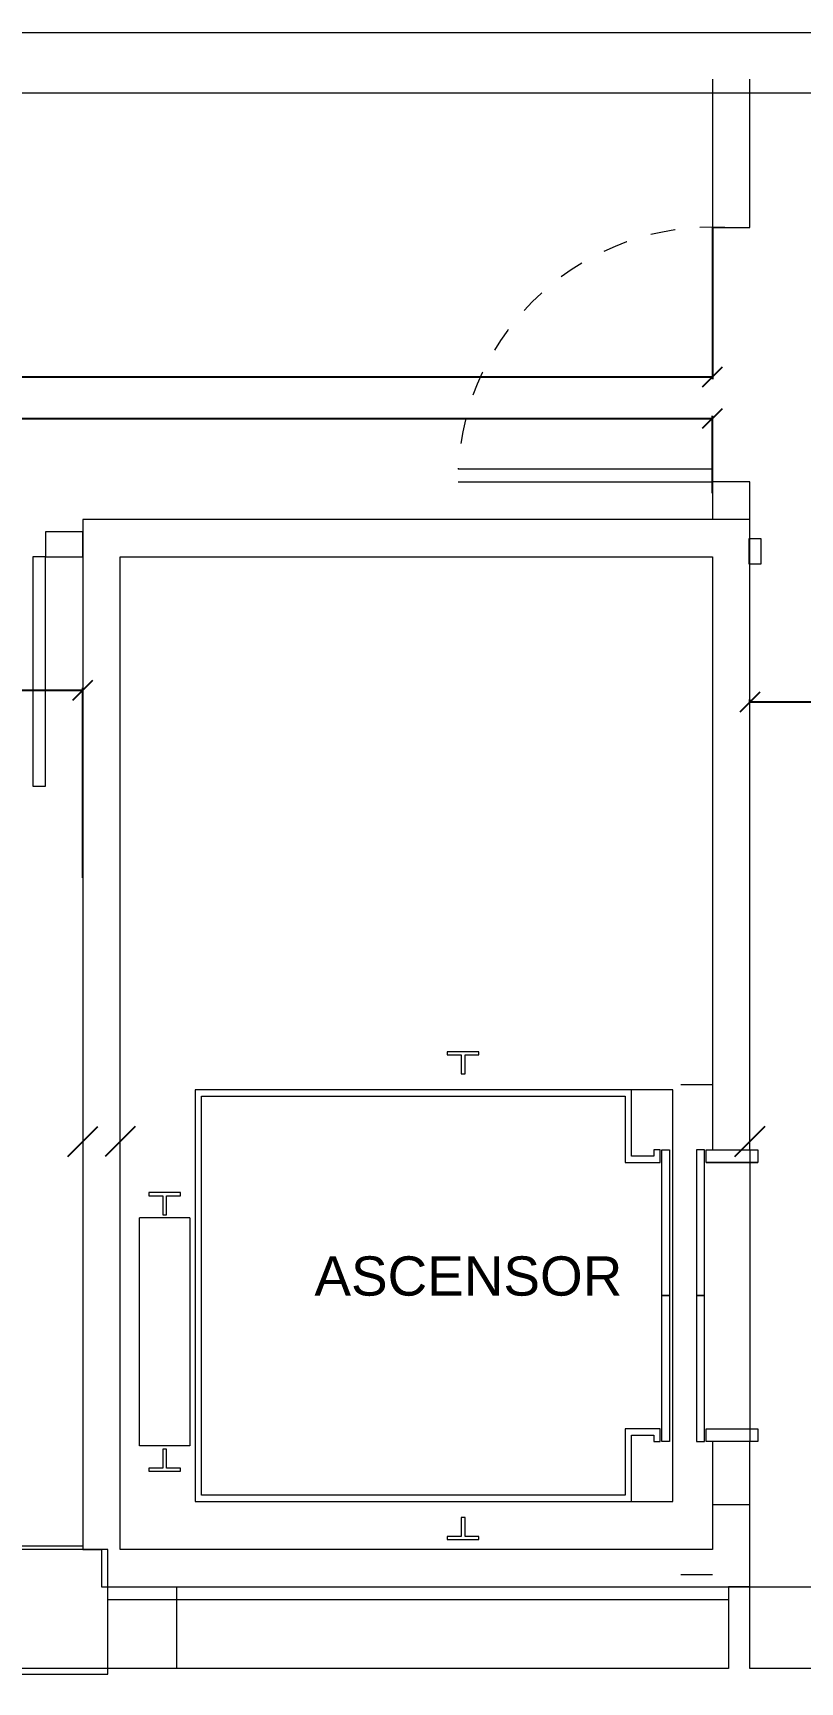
# Model space of a CAD drawing. Header units: millimetres. Extents: x 38 to 139, y 58 to 123.
# Drawn here: x 83.16 to 86.24, y 77.86 to 84.47 of the extents above; entities that cross this region are included whole.
import ezdxf

# ---------------------------------------------------------------- set-up
doc = ezdxf.new("R2010")
doc.units = ezdxf.units.MM
doc.linetypes.add('Dash 1_16_', pattern=[0.003174, 0.001587, -0.001587])
for name, color, linetype, lineweight in [('000', 7, 'Continuous', 9), ('A-AREALIM', 7, 'Continuous', 9), ('A-DOORSYM', 7, 'Continuous', 9), ('A-FLOROTM', 7, 'Continuous', 9), ('A-WALL', 7, 'Continuous', 9), ('A-WALLCWM', 7, 'Continuous', 9), ('DIMENSION', 1, 'Continuous', 25), ('G-PLANOTM', 7, 'Continuous', 9), ('S-COLSPRM', 7, 'Continuous', 9)]:
    doc.layers.add(name, color=color, linetype=linetype, lineweight=lineweight)
doc.layers.add('estructura', color=7, linetype='Continuous')
doc.styles.add('ARIALNARROW', font='ARIALN.TTF')
doc.styles.add('MtXpl_Arial_Unicode_', font='ARIALUNI.ttf')
doc.dimstyles.new('C', dxfattribs={"dimscale": 1.5, "dimtxt": 0.15, "dimasz": 0.08, "dimexe": 0.01, "dimexo": 0, "dimgap": 0.025, "dimtad": 1, "dimzin": 0, "dimdsep": 46, "dimtxsty": 'ARIALNARROW', "dimblk": 'OBLIQUE', "dimcen": 0, "dimclrd": 256, "dimclre": 256, "dimclrt": 256, "dimadec": 0, "dimazin": 0, "dimtfac": 1.666667, "dimtofl": 0, "dimtmove": 0, "dimatfit": 0, "dimldrblk": 'OBLIQUE', "dimfxl": 0.1, "dimtolj": 1, "dimtzin": 0, "dimarcsym": 0})

# ---------------------------------------------------------------- blocks, each defined once
blk = doc.blocks.new('_Oblique')
at = {"layer": 'estructura', "color": 0, "lineweight": -2}
blk.add_line((-0.5, -0.5), (0.5, 0.5), dxfattribs=at)
blk = doc.blocks.new('*D70')
at = {"layer": 'Defpoints', "color": 0}
for p in [(86.038382, 81.791007), (86.038382, 81.791007), (97.828247, 77.831209)]:
    blk.add_point(p, dxfattribs=at)
at = {"layer": 'DIMENSION', "lineweight": -2}
for p, q in [((86.038382, 81.791007), (86.038382, 81.801007)), ((97.828247, 81.791007), (86.038382, 81.791007)), ((97.828247, 77.831209), (97.828247, 81.801007))]:
    blk.add_line(p, q, dxfattribs=at)
at = {"layer": 'DIMENSION', "lineweight": -2, "xscale": 0.08, "yscale": 0.08, "zscale": 0.08, "rotation": 180}
blk.add_blockref('_Oblique', (86.038382, 81.791007), dxfattribs=at)
at = {"layer": 'DIMENSION', "lineweight": -2, "xscale": 0.08, "yscale": 0.08, "zscale": 0.08}
blk.add_blockref('_Oblique', (97.828247, 81.791007), dxfattribs=at)
at = {"layer": 'DIMENSION', "insert": (91.933314, 81.892583), "char_height": 0.15, "attachment_point": 5, "style": 'ARIALNARROW'}
blk.add_mtext('\\A1;11.79', dxfattribs=at)
blk = doc.blocks.new('*D84')
at = {"layer": 'Defpoints', "color": 0}
for p in [(49.513287, 83.973709), (85.888382, 83.695606), (85.888382, 83.095606)]:
    blk.add_point(p, dxfattribs=at)
at = {"layer": 'DIMENSION', "lineweight": -2}
for p, q in [((49.513287, 83.973709), (49.513287, 83.085606)), ((85.888382, 83.695606), (85.888382, 83.085606)), ((49.513287, 83.095606), (85.888382, 83.095606))]:
    blk.add_line(p, q, dxfattribs=at)
at = {"layer": 'DIMENSION', "lineweight": -2, "xscale": 0.08, "yscale": 0.08, "zscale": 0.08, "rotation": 180}
blk.add_blockref('_Oblique', (49.513287, 83.095606), dxfattribs=at)
at = {"layer": 'DIMENSION', "lineweight": -2, "xscale": 0.08, "yscale": 0.08, "zscale": 0.08}
blk.add_blockref('_Oblique', (85.888382, 83.095606), dxfattribs=at)
at = {"layer": 'DIMENSION', "insert": (67.700834, 83.197182), "char_height": 0.15, "attachment_point": 5, "style": 'ARIALNARROW'}
blk.add_mtext('\\A1;36.38', dxfattribs=at)
blk = doc.blocks.new('*D97')
at = {"layer": 'Defpoints', "color": 0}
for p in [(85.888382, 82.92871), (85.888382, 82.62871), (67.398382, 82.47371)]:
    blk.add_point(p, dxfattribs=at)
at = {"layer": 'DIMENSION', "lineweight": -2}
for p, q in [((67.398382, 82.47371), (67.398382, 82.93871)), ((67.398382, 82.92871), (85.888382, 82.92871)), ((85.888382, 82.62871), (85.888382, 82.93871))]:
    blk.add_line(p, q, dxfattribs=at)
at = {"layer": 'DIMENSION', "lineweight": -2, "xscale": 0.08, "yscale": 0.08, "zscale": 0.08, "rotation": 180}
blk.add_blockref('_Oblique', (67.398382, 82.92871), dxfattribs=at)
at = {"layer": 'DIMENSION', "lineweight": -2, "xscale": 0.08, "yscale": 0.08, "zscale": 0.08}
blk.add_blockref('_Oblique', (85.888382, 82.92871), dxfattribs=at)
at = {"layer": 'DIMENSION', "insert": (76.643382, 83.030286), "char_height": 0.15, "attachment_point": 5, "style": 'ARIALNARROW'}
blk.add_mtext('\\A1;18.49', dxfattribs=at)
blk = doc.blocks.new('*D100')
at = {"layer": 'Defpoints', "color": 0}
for p in [(77.525882, 81.838709), (83.363387, 81.838709), (83.363387, 81.086479)]:
    blk.add_point(p, dxfattribs=at)
at = {"layer": 'DIMENSION', "lineweight": -2}
for p, q in [((83.363387, 81.086479), (83.363387, 81.848709)), ((77.525882, 81.838709), (77.525882, 81.828709)), ((77.525882, 81.838709), (83.363387, 81.838709))]:
    blk.add_line(p, q, dxfattribs=at)
at = {"layer": 'DIMENSION', "lineweight": -2, "xscale": 0.08, "yscale": 0.08, "zscale": 0.08, "rotation": 180}
blk.add_blockref('_Oblique', (77.525882, 81.838709), dxfattribs=at)
at = {"layer": 'DIMENSION', "lineweight": -2, "xscale": 0.08, "yscale": 0.08, "zscale": 0.08}
blk.add_blockref('_Oblique', (83.363387, 81.838709), dxfattribs=at)
at = {"layer": 'DIMENSION', "insert": (80.444634, 81.940285), "char_height": 0.15, "attachment_point": 5, "style": 'ARIALNARROW'}
blk.add_mtext('\\A1;5.84', dxfattribs=at)

msp = doc.modelspace()

# ---------------------------------------------------------------- linework, layer by layer
at = {"layer": 'A-AREALIM', "color": 252}
for p, q in [((83.738387, 78.243709), (83.738387, 77.916209)), ((86.038387, 78.243709), (92.963387, 78.243709))]:
    msp.add_line(p, q, dxfattribs=at)
at = {"layer": 'A-DOORSYM', "color": 252}
for p, q in [((85.888382, 82.724381), (84.868382, 82.724381)), ((85.888382, 82.674381), (85.888382, 82.724381)), ((84.868382, 82.674381), (85.888382, 82.674381)), ((83.163387, 82.37371), (83.163387, 81.45371)), ((83.213387, 82.37371), (83.163387, 82.37371)), ((83.213387, 81.45371), (83.213387, 82.37371)), ((83.163387, 81.45371), (83.213387, 81.45371))]:
    msp.add_line(p, q, dxfattribs=at)
at = {"layer": 'A-DOORSYM', "color": 252, "linetype": 'Dash 1_16_'}
msp.add_arc((85.888382, 82.674381), 1.021225, 87.19363, 177.19363, dxfattribs=at)
at = {"layer": 'A-FLOROTM', "color": 252}
for p, q in [((86.038382, 79.995709), (86.038382, 78.827309)), ((82.413387, 78.408709), (83.363387, 78.408709)), ((83.463387, 78.193709), (85.953387, 78.193709))]:
    msp.add_line(p, q, dxfattribs=at)
at = {"layer": 'A-WALL', "color": 252, "lineweight": 18}
for p, q in [((94.213382, 84.473709), (82.763382, 84.473709)), ((82.763382, 84.233709), (94.213382, 84.233709)), ((85.888382, 84.288709), (85.888382, 83.694381)), ((86.038382, 83.694381), (86.038382, 84.288709)), ((85.888382, 83.694381), (86.038382, 83.694381)), ((85.888382, 82.674381), (85.888382, 82.52371)), ((86.038382, 82.674381), (85.888382, 82.674381)), ((86.038382, 82.52371), (86.038382, 82.674381)), ((85.888382, 82.52371), (83.363387, 82.52371)), ((83.363387, 82.52371), (83.363387, 82.37371)), ((86.038382, 82.52371), (85.888382, 82.52371)), ((86.038382, 82.52371), (85.888382, 82.52371)), ((86.038382, 79.995709), (86.038382, 82.52371)), ((86.038382, 79.995709), (86.038382, 82.52371)), ((83.363387, 82.47371), (83.213387, 82.47371)), ((83.213387, 82.47371), (83.213387, 82.37371)), ((83.363387, 82.37371), (83.363387, 82.47371)), ((83.213387, 82.37371), (83.363387, 82.37371)), ((83.363387, 82.37371), (83.363387, 78.393709)), ((83.513387, 78.393709), (83.513387, 82.37371)), ((83.513387, 82.37371), (85.888382, 82.37371)), ((85.888382, 82.37371), (85.888382, 79.995709)), ((85.888382, 82.37371), (85.888382, 79.995709)), ((85.888382, 79.995709), (86.038382, 79.995709)), ((85.888382, 79.995709), (86.038382, 79.995709)), ((85.888382, 78.827309), (85.888382, 78.57371)), ((86.038382, 78.827309), (85.888382, 78.827309)), ((85.888382, 78.827309), (85.888382, 78.393709)), ((86.038382, 78.827309), (85.888382, 78.827309)), ((86.038382, 78.57371), (86.038382, 78.827309)), ((86.038382, 78.393709), (86.038382, 78.827309)), ((85.888382, 78.57371), (86.038382, 78.57371)), ((83.363387, 78.393709), (83.438387, 78.393709)), ((83.438387, 78.393709), (83.438387, 78.243709)), ((85.888382, 78.393709), (83.513387, 78.393709)), ((86.038382, 78.243709), (86.038382, 78.393709)), ((83.438387, 78.243709), (86.038382, 78.243709)), ((85.953387, 78.243709), (85.953387, 77.916209)), ((86.038387, 78.243709), (85.953387, 78.243709)), ((86.038387, 77.916209), (86.038387, 78.243709)), ((85.953387, 77.916209), (53.463387, 77.916209)), ((86.535882, 77.916209), (86.038387, 77.916209))]:
    msp.add_line(p, q, dxfattribs=at)
at = {"layer": 'A-WALLCWM', "color": 252, "lineweight": 18}
for p, q in [((86.084248, 82.445824), (86.034248, 82.445824)), ((86.034248, 82.445824), (86.034248, 82.345824)), ((86.084248, 82.345824), (86.084248, 82.445824)), ((86.034248, 82.345824), (86.084248, 82.345824))]:
    msp.add_line(p, q, dxfattribs=at)
at = {"layer": 'estructura', "color": 252, "lineweight": -2}
for p, q in [((83.303387, 79.969461), (83.423387, 80.089461)), ((83.303387, 79.969461), (83.423387, 80.089461)), ((83.573387, 80.089461), (83.453387, 79.969461)), ((83.573387, 80.089461), (83.453387, 79.969461)), ((85.978382, 79.969461), (86.098382, 80.089461)), ((86.098382, 80.089461), (85.978382, 79.969461))]:
    msp.add_line(p, q, dxfattribs=at)
at = {"layer": 'G-PLANOTM', "color": 252}
for p, q in [((84.951882, 80.389309), (84.824882, 80.389309)), ((84.824882, 80.389309), (84.824882, 80.376609)), ((84.824882, 80.376609), (84.880444, 80.376609)), ((84.880444, 80.376609), (84.880444, 80.300409)), ((84.896319, 80.376609), (84.951882, 80.376609)), ((84.896319, 80.300409), (84.896319, 80.376609)), ((84.951882, 80.376609), (84.951882, 80.389309)), ((84.880444, 80.300409), (84.896319, 80.300409)), ((83.813732, 80.236909), (83.813732, 78.586109)), ((85.729632, 80.236909), (83.813732, 80.236909)), ((83.839132, 78.611509), (83.839132, 80.211509)), ((83.839132, 80.211509), (85.539132, 80.211509)), ((85.539132, 80.211509), (85.539132, 79.944909)), ((85.564532, 79.970309), (85.564532, 80.236909)), ((85.729632, 78.586109), (85.729632, 80.236909)), ((85.761382, 80.25851), (85.888382, 80.25851)), ((85.539132, 79.944909), (85.678832, 79.944909)), ((85.653432, 79.970309), (85.564532, 79.970309)), ((85.653432, 79.995709), (85.653432, 79.970309)), ((85.678832, 79.995709), (85.653432, 79.995709)), ((85.678832, 79.944909), (85.678832, 79.995709)), ((85.685182, 79.995709), (85.716932, 79.995709)), ((85.685182, 79.411509), (85.685182, 79.995709)), ((85.716932, 79.995709), (85.716932, 79.411509)), ((85.824882, 79.995709), (85.824882, 79.411509)), ((85.856632, 79.995709), (85.824882, 79.995709)), ((85.856632, 79.411509), (85.856632, 79.995709)), ((85.862982, 79.995709), (86.069887, 79.995709)), ((85.862982, 79.944909), (85.862982, 79.995709)), ((86.069887, 79.944909), (85.862982, 79.944909)), ((85.862982, 79.944909), (86.069887, 79.944909)), ((86.069887, 79.995709), (86.069887, 79.944909)), ((83.755082, 79.824909), (83.628082, 79.824909)), ((83.628082, 79.824909), (83.628082, 79.812209)), ((83.628082, 79.812209), (83.683644, 79.812209)), ((83.683644, 79.812209), (83.683644, 79.736009)), ((83.699519, 79.812209), (83.755082, 79.812209)), ((83.699519, 79.736009), (83.699519, 79.812209)), ((83.755082, 79.812209), (83.755082, 79.824909)), ((83.683644, 79.736009), (83.699519, 79.736009)), ((83.793182, 79.723309), (83.589982, 79.723309)), ((83.589982, 78.808909), (83.589982, 79.723309)), ((83.793182, 79.723309), (83.793182, 78.808909)), ((85.716932, 79.411509), (85.685182, 79.411509)), ((85.685182, 79.411509), (85.716932, 79.411509)), ((85.685182, 78.827309), (85.685182, 79.411509)), ((85.716932, 79.411509), (85.716932, 78.827309)), ((85.824882, 79.411509), (85.856632, 79.411509)), ((85.824882, 79.411509), (85.824882, 78.827309)), ((85.856632, 79.411509), (85.824882, 79.411509)), ((85.856632, 78.827309), (85.856632, 79.411509)), ((85.539132, 78.878109), (85.539132, 78.611509)), ((85.678832, 78.878109), (85.539132, 78.878109)), ((85.678832, 78.827309), (85.678832, 78.878109)), ((85.862982, 78.878109), (86.069887, 78.878109)), ((85.862982, 78.827309), (85.862982, 78.878109)), ((86.069887, 78.878109), (86.069887, 78.827309)), ((83.793182, 78.808909), (83.589982, 78.808909)), ((85.564532, 78.586109), (85.564532, 78.852709)), ((85.564532, 78.852709), (85.653432, 78.852709)), ((85.653432, 78.852709), (85.653432, 78.827309)), ((85.653432, 78.827309), (85.678832, 78.827309)), ((85.716932, 78.827309), (85.685182, 78.827309)), ((85.824882, 78.827309), (85.856632, 78.827309)), ((86.069887, 78.827309), (85.862982, 78.827309)), ((83.699519, 78.796209), (83.683644, 78.796209)), ((83.683644, 78.796209), (83.683644, 78.720009)), ((83.699519, 78.720009), (83.699519, 78.796209)), ((83.683644, 78.720009), (83.628082, 78.720009)), ((83.628082, 78.720009), (83.628082, 78.707309)), ((83.628082, 78.707309), (83.755082, 78.707309)), ((83.755082, 78.720009), (83.699519, 78.720009)), ((83.755082, 78.707309), (83.755082, 78.720009)), ((85.539132, 78.611509), (83.839132, 78.611509)), ((83.813732, 78.586109), (85.729632, 78.586109)), ((84.896319, 78.522609), (84.880444, 78.522609)), ((84.880444, 78.522609), (84.880444, 78.446409)), ((84.896319, 78.446409), (84.896319, 78.522609)), ((84.880444, 78.446409), (84.824882, 78.446409)), ((84.824882, 78.446409), (84.824882, 78.433709)), ((84.824882, 78.433709), (84.951882, 78.433709)), ((84.951882, 78.446409), (84.896319, 78.446409)), ((84.951882, 78.433709), (84.951882, 78.446409)), ((85.761382, 78.293909), (85.888382, 78.293909))]:
    msp.add_line(p, q, dxfattribs=at)
at = {"layer": 'S-COLSPRM', "color": 252}
for p, q in [((83.463387, 78.393709), (82.963387, 78.393709)), ((83.463387, 77.893709), (83.463387, 78.393709)), ((82.963387, 77.893709), (83.463387, 77.893709))]:
    msp.add_line(p, q, dxfattribs=at)

# ---------------------------------------------------------------- texts
at = {"layer": '000', "style": 'MtXpl_Arial_Unicode_'}
msp.add_text('ASCENSOR', height=0.1575, dxfattribs=at).set_placement((84.29221, 79.411509))

# ---------------------------------------------------------------- dimensions: what is measured, and where the dimension line sits
at = {"layer": 'DIMENSION'}
for base, p1, p2, picture, middle in [((85.888382, 83.095606), (49.513287, 83.973709), (85.888382, 83.695606), '*D84', (67.700834, 83.197182)), ((85.888382, 82.92871), (67.398382, 82.47371), (85.888382, 82.62871), '*D97', (76.643382, 83.030286)), ((86.038382, 81.791007), (97.828247, 77.831209), (86.038382, 81.791007), '*D70', (91.933314, 81.892583))]:
    dim = msp.add_linear_dim(base=base, p1=p1, p2=p2, dimstyle='C', override={"dimscale": 1, "dimlfac": 1, "dimtxsty": 'ARIALNARROW', "dimtolj": 1}, dxfattribs=at)
    dim.commit()
    dim.dimension.update_dxf_attribs({"geometry": picture, "text_midpoint": middle})
dim = msp.add_linear_dim(base=(83.363387, 81.838709), p1=(77.525882, 81.838709), p2=(83.363387, 81.086479), angle=180, dimstyle='C', override={"dimscale": 1, "dimlfac": 1, "dimtxsty": 'ARIALNARROW', "dimtolj": 1}, dxfattribs=at)
dim.commit()
dim.dimension.update_dxf_attribs({"geometry": '*D100', "text_midpoint": (80.444634, 81.940285)})

doc.saveas('drawing.dxf')
